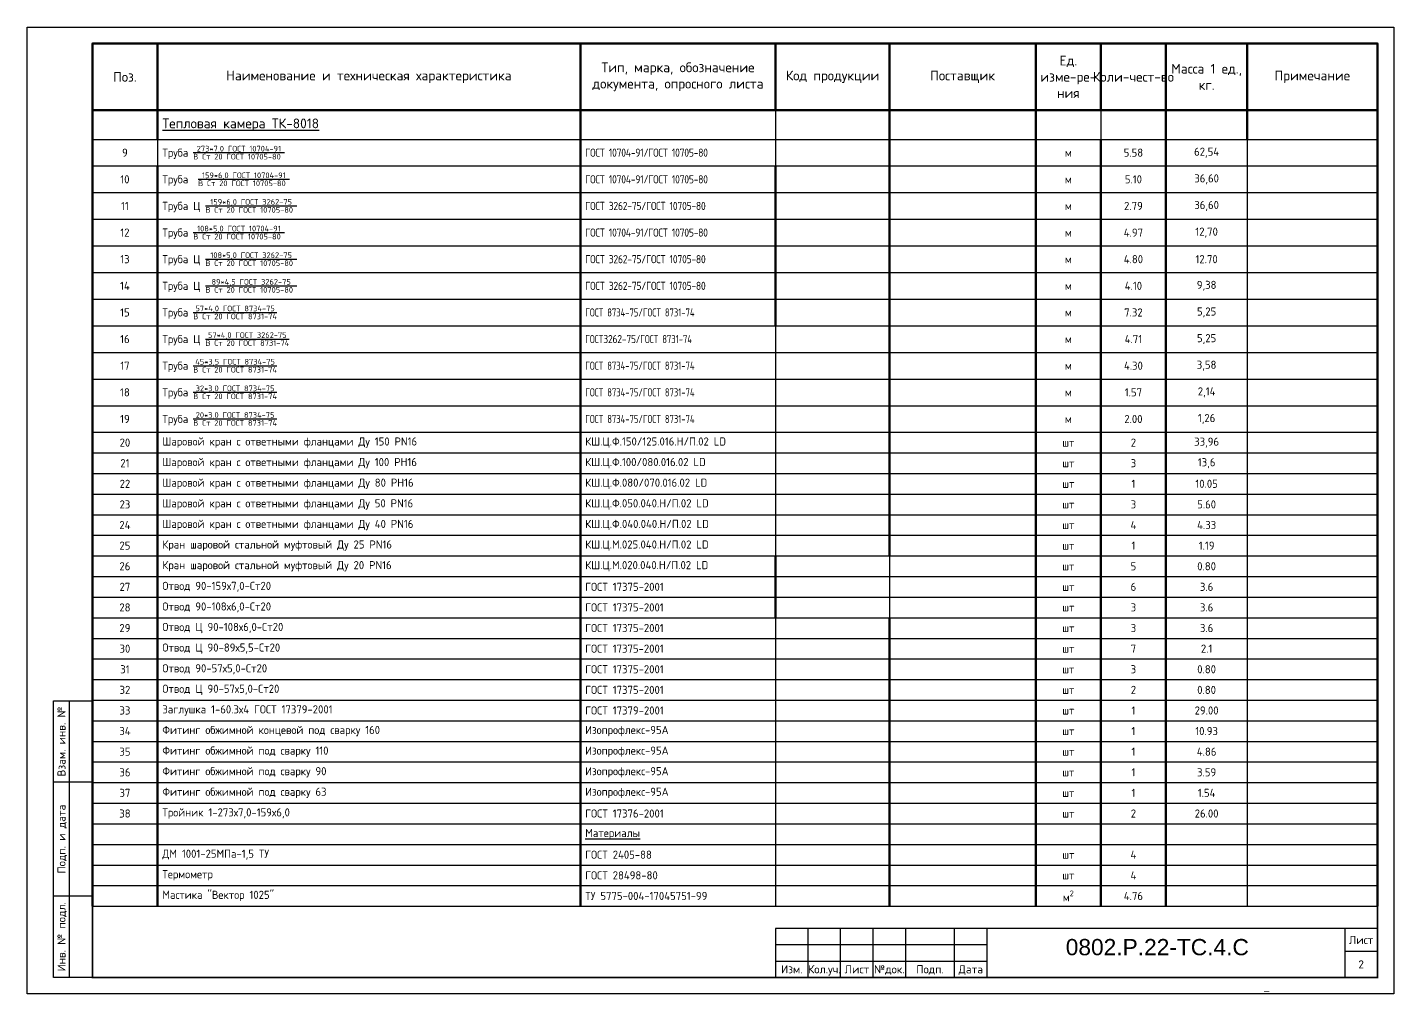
# Model space of a CAD drawing. Header units: millimetres. Extents: x 1990 to 7549, y 397 to 3825.
# Drawn here: x 6227 to 6647, y 1175.7 to 1472.7 of the extents above; entities that cross this region are included whole.
import ezdxf
from ezdxf.enums import TextEntityAlignment as Align

# ---------------------------------------------------------------- set-up
doc = ezdxf.new("R2010")
doc.units = ezdxf.units.MM
doc.layers.add('Таблица', color=3, linetype='Continuous', lineweight=30)
doc.styles.add('-ISOCPEUR-', font='isocpeur.TTF')
doc.styles.add('GOST-2.304_Type-B', font='GOST Common.ttf')
doc.styles.get("Standard").update_dxf_attribs({"font": 'arial.ttf'})

# ---------------------------------------------------------------- blocks, each defined once
blk = doc.blocks.new('*T180')
at = {"layer": 'Таблица', "color": 7, "lineweight": 50, "transparency": 16777216}
for p, q in [((0, 0), (395, 0)), ((0, 0), (0, -20.43)), ((20, 0), (20, -20.43)), ((150, 0), (150, -20.43)), ((210, 0), (210, -20.43)), ((245, 0), (245, -20.43)), ((290, 0), (290, -20.43)), ((310, 0), (310, -20.43)), ((330, 0), (330, -20.43)), ((355, 0), (355, -20.43)), ((395, 0), (395, -20.43))]:
    blk.add_line(p, q, dxfattribs=at)
at = {"layer": 'Таблица', "color": 0, "lineweight": 50, "transparency": 16777216}
for p, q in [((0, -20.43), (150, -20.43)), ((0, -20.43), (0, -265.13)), ((20, -20.43), (20, -29.43)), ((210, -20.43), (395, -20.43)), ((245, -20.43), (245, -157.46)), ((290, -20.43), (290, -29.43)), ((330, -20.43), (330, -29.43)), ((355, -20.43), (355, -29.43)), ((395, -20.43), (395, -265.13)), ((20, -37.61), (20, -265.13)), ((210, -37.61), (210, -86.72)), ((210, -157.46), (210, -176.46)), ((245, -176.46), (245, -265.13))]:
    blk.add_line(p, q, dxfattribs=at)
at = {"layer": 'Таблица', "color": 0, "linetype": 'ByBlock', "lineweight": 50, "transparency": 16777216}
for p, q in [((150, -20.43), (210, -20.43)), ((150, -20.43), (150, -265.13)), ((290, -29.43), (290, -265.13)), ((310, -29.43), (310, -265.13)), ((330, -29.43), (330, -265.13))]:
    blk.add_line(p, q, dxfattribs=at)
at = {"layer": 'Таблица', "color": 0, "linetype": 'ByBlock', "lineweight": -2, "transparency": 16777216}
for p, q in [((210, -20.43), (210, -37.61)), ((310, -20.43), (310, -29.43)), ((20, -29.43), (20, -37.61)), ((355, -29.43), (355, -265.13)), ((210, -86.72), (210, -157.46)), ((245, -157.46), (245, -176.46)), ((210, -163.79), (245, -163.79)), ((210, -170.13), (245, -170.13)), ((210, -176.46), (245, -176.46)), ((210, -176.46), (210, -265.13)), ((0, -246.13), (20, -246.13)), ((0, -252.46), (20, -252.46)), ((0, -258.79), (20, -258.79)), ((0, -265.13), (20, -265.13))]:
    blk.add_line(p, q, dxfattribs=at)
at = {"layer": 'Таблица', "color": 0, "lineweight": 25, "transparency": 16777216}
for p, q in [((0, -29.43), (20, -29.43)), ((210, -29.43), (290, -29.43)), ((310, -29.43), (395, -29.43)), ((0, -37.61), (20, -37.61)), ((210, -37.61), (245, -37.61)), ((355, -37.61), (395, -37.61)), ((0, -45.8), (20, -45.8)), ((210, -45.8), (245, -45.8)), ((355, -45.8), (395, -45.8)), ((0, -53.98), (20, -53.98)), ((210, -53.98), (245, -53.98)), ((355, -53.98), (395, -53.98)), ((0, -62.17), (20, -62.17)), ((210, -62.17), (245, -62.17)), ((355, -62.17), (395, -62.17)), ((0, -70.35), (20, -70.35)), ((210, -70.35), (245, -70.35)), ((355, -70.35), (395, -70.35)), ((0, -78.54), (20, -78.54)), ((210, -78.54), (245, -78.54)), ((355, -78.54), (395, -78.54)), ((0, -86.72), (20, -86.72)), ((210, -86.72), (245, -86.72)), ((355, -86.72), (395, -86.72)), ((0, -94.91), (20, -94.91)), ((210, -94.91), (245, -94.91)), ((355, -94.91), (395, -94.91)), ((0, -103.09), (20, -103.09)), ((210, -103.09), (245, -103.09)), ((355, -103.09), (395, -103.09)), ((0, -111.28), (20, -111.28)), ((210, -111.28), (245, -111.28)), ((355, -111.28), (395, -111.28)), ((0, -119.46), (20, -119.46)), ((210, -119.46), (245, -119.46)), ((355, -119.46), (395, -119.46)), ((0, -125.79), (20, -125.79)), ((210, -125.79), (245, -125.79)), ((355, -125.79), (395, -125.79)), ((0, -132.13), (20, -132.13)), ((210, -132.13), (245, -132.13)), ((355, -132.13), (395, -132.13)), ((0, -138.46), (20, -138.46)), ((210, -138.46), (245, -138.46)), ((355, -138.46), (395, -138.46)), ((0, -144.79), (20, -144.79)), ((210, -144.79), (245, -144.79)), ((355, -144.79), (395, -144.79)), ((0, -151.13), (20, -151.13)), ((210, -151.13), (245, -151.13)), ((355, -151.13), (395, -151.13)), ((0, -157.46), (20, -157.46)), ((210, -157.46), (245, -157.46)), ((355, -157.46), (395, -157.46)), ((0, -163.79), (20, -163.79)), ((355, -163.79), (395, -163.79)), ((0, -170.13), (20, -170.13)), ((355, -170.13), (395, -170.13)), ((0, -176.46), (20, -176.46)), ((355, -176.46), (395, -176.46)), ((0, -182.79), (20, -182.79)), ((210, -182.79), (245, -182.79)), ((355, -182.79), (395, -182.79)), ((0, -189.13), (20, -189.13)), ((210, -189.13), (245, -189.13)), ((355, -189.13), (395, -189.13)), ((0, -195.46), (20, -195.46)), ((210, -195.46), (245, -195.46)), ((355, -195.46), (395, -195.46)), ((0, -201.79), (20, -201.79)), ((210, -201.79), (245, -201.79)), ((355, -201.79), (395, -201.79)), ((0, -208.13), (20, -208.13)), ((210, -208.13), (245, -208.13)), ((355, -208.13), (395, -208.13)), ((0, -214.46), (20, -214.46)), ((210, -214.46), (245, -214.46)), ((355, -214.46), (395, -214.46)), ((0, -220.79), (20, -220.79)), ((210, -220.79), (245, -220.79)), ((355, -220.79), (395, -220.79)), ((0, -227.13), (20, -227.13)), ((210, -227.13), (245, -227.13)), ((355, -227.13), (395, -227.13)), ((0, -233.46), (20, -233.46)), ((210, -233.46), (245, -233.46)), ((355, -233.46), (395, -233.46)), ((0, -239.79), (20, -239.79)), ((210, -239.79), (245, -239.79)), ((355, -239.79), (395, -239.79)), ((210, -246.13), (245, -246.13)), ((355, -246.13), (395, -246.13)), ((210, -252.46), (245, -252.46)), ((355, -252.46), (395, -252.46)), ((210, -258.79), (245, -258.79)), ((355, -258.79), (395, -258.79)), ((210, -265.13), (245, -265.13)), ((355, -265.13), (395, -265.13))]:
    blk.add_line(p, q, dxfattribs=at)
at = {"layer": 'Таблица', "color": 0, "linetype": 'ByBlock', "lineweight": 25, "transparency": 16777216}
for p, q in [((20, -29.43), (210, -29.43)), ((290, -29.43), (310, -29.43)), ((20, -37.61), (210, -37.61)), ((245, -37.61), (355, -37.61)), ((20, -45.8), (210, -45.8)), ((245, -45.8), (355, -45.8)), ((20, -53.98), (210, -53.98)), ((245, -53.98), (355, -53.98)), ((20, -62.17), (210, -62.17)), ((245, -62.17), (355, -62.17)), ((20, -70.35), (210, -70.35)), ((245, -70.35), (355, -70.35)), ((20, -78.54), (210, -78.54)), ((245, -78.54), (355, -78.54)), ((20, -86.72), (210, -86.72)), ((245, -86.72), (355, -86.72)), ((20, -94.91), (210, -94.91)), ((245, -94.91), (355, -94.91)), ((20, -103.09), (210, -103.09)), ((245, -103.09), (355, -103.09)), ((20, -111.28), (210, -111.28)), ((245, -111.28), (355, -111.28)), ((20, -119.46), (210, -119.46)), ((245, -119.46), (355, -119.46)), ((20, -125.79), (210, -125.79)), ((245, -125.79), (355, -125.79)), ((20, -132.13), (210, -132.13)), ((245, -132.13), (355, -132.13)), ((20, -138.46), (210, -138.46)), ((245, -138.46), (355, -138.46)), ((20, -144.79), (210, -144.79)), ((245, -144.79), (355, -144.79)), ((20, -151.13), (210, -151.13)), ((245, -151.13), (355, -151.13)), ((20, -157.46), (210, -157.46)), ((245, -157.46), (355, -157.46)), ((20, -163.79), (210, -163.79)), ((245, -163.79), (355, -163.79)), ((20, -170.13), (210, -170.13)), ((245, -170.13), (355, -170.13)), ((20, -176.46), (210, -176.46)), ((245, -176.46), (355, -176.46)), ((20, -182.79), (210, -182.79)), ((245, -182.79), (355, -182.79)), ((20, -189.13), (210, -189.13)), ((245, -189.13), (355, -189.13)), ((20, -195.46), (210, -195.46)), ((245, -195.46), (355, -195.46)), ((20, -201.79), (210, -201.79)), ((245, -201.79), (355, -201.79)), ((20, -208.13), (210, -208.13)), ((245, -208.13), (355, -208.13)), ((20, -214.46), (210, -214.46)), ((245, -214.46), (355, -214.46)), ((20, -220.79), (210, -220.79)), ((245, -220.79), (355, -220.79)), ((20, -227.13), (210, -227.13)), ((245, -227.13), (355, -227.13)), ((20, -233.46), (210, -233.46)), ((245, -233.46), (355, -233.46)), ((20, -239.79), (210, -239.79)), ((245, -239.79), (355, -239.79)), ((20, -246.13), (210, -246.13)), ((245, -246.13), (355, -246.13)), ((20, -252.46), (210, -252.46)), ((245, -252.46), (355, -252.46)), ((20, -258.79), (210, -258.79)), ((245, -258.79), (355, -258.79)), ((20, -265.13), (210, -265.13)), ((245, -265.13), (355, -265.13))]:
    blk.add_line(p, q, dxfattribs=at)
at = {"layer": 'Таблица', "color": 7, "transparency": 16777216, "attachment_point": 5}
for s, insert, char_height, width, style in [('Ед. изме-ре- ния', (300, -10.22), 3, 17, '-ISOCPEUR-'), ('Наименование и техническая характеристика', (85, -10.22), 3, 127, '-ISOCPEUR-'), ('Тип, марка, обозначение документа, опросного листа', (180, -10.22), 3, 57, '-ISOCPEUR-'), ('Код продукции', (227.5, -10.22), 3, 32, '-ISOCPEUR-'), ('Поставщик', (267.5, -10.22), 3, 42, '-ISOCPEUR-'), ('Масса 1 ед., кг.', (342.5, -10.22), 3, 22, '-ISOCPEUR-'), ('Примечание', (375, -10.22), 3, 37, '-ISOCPEUR-'), ('Поз.', (10, -10.22), 3, 17, '-ISOCPEUR-'), ('Коли-чест-во', (320, -10.22), 3, 17, '-ISOCPEUR-'), ('9', (10, -33.52), 2.5, 17, 'GOST-2.304_Type-B'), ('10', (10, -41.71), 2.5, 17, 'GOST-2.304_Type-B'), ('11', (10, -49.89), 2.5, 17, 'GOST-2.304_Type-B'), ('12', (10, -58.08), 2.5, 17, 'GOST-2.304_Type-B'), ('13', (10, -66.26), 2.5, 17, 'GOST-2.304_Type-B'), ('14', (10, -74.45), 2.5, 17, 'GOST-2.304_Type-B'), ('15', (10, -82.63), 2.5, 17, 'GOST-2.304_Type-B'), ('16', (10, -90.82), 2.5, 17, 'GOST-2.304_Type-B'), ('17', (10, -99), 2.5, 17, 'GOST-2.304_Type-B'), ('18', (10, -107.18), 2.5, 17, 'GOST-2.304_Type-B'), ('19', (10, -115.37), 2.5, 17, 'GOST-2.304_Type-B'), ('20', (10, -122.63), 2.5, 17, 'GOST-2.304_Type-B'), ('21', (10, -128.96), 2.5, 17, 'GOST-2.304_Type-B'), ('22', (10, -135.29), 2.5, 17, 'GOST-2.304_Type-B'), ('23', (10, -141.63), 2.5, 17, 'GOST-2.304_Type-B'), ('24', (10, -147.96), 2.5, 17, 'GOST-2.304_Type-B'), ('25', (10, -154.29), 2.5, 17, 'GOST-2.304_Type-B')]:
    blk.add_mtext(s, dxfattribs=dict(at, insert=insert, char_height=char_height, width=width, style=style))
at = {"layer": 'Таблица', "color": 0, "transparency": 16777216}
for s, insert, char_height, width, attachment_point, style in [('{\\LТепловая камера ТК-8018}', (21.5, -24.93), 3, 127, 4, '-ISOCPEUR-'), ('\\A1;Труба {\\H0.7x;\\S273*7,0 ГОСТ 10704-91/В Ст 20 ГОСТ 10705-80 ;}', (21.5, -33.52), 2.5, 127, 4, 'GOST-2.304_Type-B'), ('{\\W0.9;\\T0.95;ГОСТ 10704-91/ГОСТ 10705-80}', (151.5, -33.52), 2.5, 57, 4, 'GOST-2.304_Type-B'), ('м', (300, -33.52), 2.5, 17, 5, 'GOST-2.304_Type-B'), ('5.58', (320, -33.52), 2.5, 17, 5, 'GOST-2.304_Type-B'), ('62,54', (342.5, -33.52), 2.5, 22, 5, 'GOST-2.304_Type-B'), ('\\A1;Труба  {\\H0.7x;\\S159*6,0 ГОСТ 10704-91/В Ст 20 ГОСТ 10705-80 ;}', (21.5, -41.71), 2.5, 127, 4, 'GOST-2.304_Type-B'), ('{\\W0.9;\\T0.95;ГОСТ 10704-91/ГОСТ 10705-80}', (151.5, -41.71), 2.5, 57, 4, 'GOST-2.304_Type-B'), ('м', (300, -41.71), 2.5, 17, 5, 'GOST-2.304_Type-B'), ('5.10', (320, -41.71), 2.5, 17, 5, 'GOST-2.304_Type-B'), ('36,60', (342.5, -41.71), 2.5, 22, 5, 'GOST-2.304_Type-B'), ('\\A1;Труба Ц {\\H0.7x;\\S159*6,0 ГОСТ 3262-75/В Ст 20 ГОСТ 10705-80 ;}', (21.5, -49.89), 2.5, 127, 4, 'GOST-2.304_Type-B'), ('{\\W0.9;\\T0.95;ГОСТ 3262-75/ГОСТ 10705-80}', (151.5, -49.89), 2.5, 57, 4, 'GOST-2.304_Type-B'), ('м', (300, -49.89), 2.5, 17, 5, 'GOST-2.304_Type-B'), ('2.79', (320, -49.89), 2.5, 17, 5, 'GOST-2.304_Type-B'), ('36,60', (342.5, -49.89), 2.5, 22, 5, 'GOST-2.304_Type-B'), ('\\A1;Труба {\\H0.7x;\\S108*5,0 ГОСТ 10704-91/В Ст 20 ГОСТ 10705-80 ;}', (21.5, -58.08), 2.5, 127, 4, 'GOST-2.304_Type-B'), ('{\\W0.9;\\T0.95;ГОСТ 10704-91/ГОСТ 10705-80}', (151.5, -58.08), 2.5, 57, 4, 'GOST-2.304_Type-B'), ('м', (300, -58.08), 2.5, 17, 5, 'GOST-2.304_Type-B'), ('4.97', (320, -58.08), 2.5, 17, 5, 'GOST-2.304_Type-B'), ('12,70', (342.5, -58.08), 2.5, 22, 5, 'GOST-2.304_Type-B'), ('\\A1;Труба Ц {\\H0.7x;\\S108*5,0 ГОСТ 3262-75/В Ст 20 ГОСТ 10705-80 ;}', (21.5, -66.26), 2.5, 127, 4, 'GOST-2.304_Type-B'), ('{\\W0.9;\\T0.95;ГОСТ 3262-75/ГОСТ 10705-80}', (151.5, -66.26), 2.5, 57, 4, 'GOST-2.304_Type-B'), ('м', (300, -66.26), 2.5, 17, 5, 'GOST-2.304_Type-B'), ('4.80', (320, -66.26), 2.5, 17, 5, 'GOST-2.304_Type-B'), ('12.70', (342.5, -66.26), 2.5, 22, 5, 'GOST-2.304_Type-B'), ('\\A1;{\\C256;\\c0;Труба Ц \\H0.7x;\\S89*4,5 ГОСТ 3262-75/В Ст 20 ГОСТ 10705-80 ;}', (21.5, -74.45), 2.5, 127, 4, 'GOST-2.304_Type-B'), ('{\\W0.9;\\T0.95;ГОСТ 3262-75/ГОСТ 10705-80}', (151.5, -74.45), 2.5, 57, 4, 'GOST-2.304_Type-B'), ('м', (300, -74.45), 2.5, 17, 5, 'GOST-2.304_Type-B'), ('4.10', (320, -74.45), 2.5, 17, 5, 'GOST-2.304_Type-B'), ('9,38', (342.5, -74.45), 2.5, 22, 5, 'GOST-2.304_Type-B'), ('\\A1;Труба {\\H0.7x;\\S57*4,0 ГОСТ 8734-75/В Ст 20 ГОСТ 8731-74;}', (21.5, -82.63), 2.5, 127, 4, 'GOST-2.304_Type-B'), ('{\\W0.8;ГОСТ 8734-75/ГОСТ 8731-74}', (151.5, -82.63), 2.5, 57, 4, 'GOST-2.304_Type-B'), ('м', (300, -82.63), 2.5, 17, 5, 'GOST-2.304_Type-B'), ('7.32', (320, -82.63), 2.5, 17, 5, 'GOST-2.304_Type-B'), ('5,25', (342.5, -82.63), 2.5, 22, 5, 'GOST-2.304_Type-B'), ('\\A1;Труба Ц {\\H0.7x;\\S57*4,0 ГОСТ 3262-75/В Ст 20 ГОСТ 8731-74;}', (21.5, -90.82), 2.5, 127, 4, 'GOST-2.304_Type-B'), ('{\\W0.8;ГОСТ\\W0.9;\\T0.95;3262-75\\W0.8;\\T1;/ГОСТ 8731-74}', (151.5, -90.82), 2.5, 57, 4, 'GOST-2.304_Type-B'), ('м', (300, -90.82), 2.5, 17, 5, 'GOST-2.304_Type-B'), ('4.71', (320, -90.82), 2.5, 17, 5, 'GOST-2.304_Type-B'), ('5,25', (342.5, -90.82), 2.5, 22, 5, 'GOST-2.304_Type-B'), ('\\A1;Труба {\\H0.7x;\\S45*3,5 ГОСТ 8734-75/В Ст 20 ГОСТ 8731-74;}', (21.5, -99), 2.5, 127, 4, 'GOST-2.304_Type-B'), ('{\\W0.8;ГОСТ 8734-75/ГОСТ 8731-74}', (151.5, -99), 2.5, 57, 4, 'GOST-2.304_Type-B'), ('м', (300, -99), 2.5, 17, 5, 'GOST-2.304_Type-B'), ('4.30', (320, -99), 2.5, 17, 5, 'GOST-2.304_Type-B'), ('3,58', (342.5, -99), 2.5, 22, 5, 'GOST-2.304_Type-B'), ('\\A1;Труба {\\H0.7x;\\S32*3,0 ГОСТ 8734-75/В Ст 20 ГОСТ 8731-74;}', (21.5, -107.18), 2.5, 127, 4, 'GOST-2.304_Type-B'), ('{\\W0.8;ГОСТ 8734-75/ГОСТ 8731-74}', (151.5, -107.18), 2.5, 57, 4, 'GOST-2.304_Type-B'), ('м', (300, -107.18), 2.5, 17, 5, 'GOST-2.304_Type-B'), ('1.57', (320, -107.18), 2.5, 17, 5, 'GOST-2.304_Type-B'), ('2,14', (342.5, -107.18), 2.5, 22, 5, 'GOST-2.304_Type-B'), ('\\A1;Труба {\\H0.7x;\\S20*3,0 ГОСТ 8734-75/В Ст 20 ГОСТ 8731-74;}', (21.5, -115.37), 2.5, 127, 4, 'GOST-2.304_Type-B'), ('{\\W0.8;ГОСТ 8734-75/ГОСТ 8731-74}', (151.5, -115.37), 2.5, 57, 4, 'GOST-2.304_Type-B'), ('м', (300, -115.37), 2.5, 17, 5, 'GOST-2.304_Type-B'), ('2.00', (320, -115.37), 2.5, 17, 5, 'GOST-2.304_Type-B'), ('1,26', (342.5, -115.37), 2.5, 22, 5, 'GOST-2.304_Type-B'), ('Шаровой кран с ответными фланцами Ду 150 PN16^J', (21.5, -122.63), 2.5, 127, 4, 'GOST-2.304_Type-B'), ('КШ.Ц.Ф.150/125.016.Н/П.02 LD^J', (151.5, -122.63), 2.5, 57, 4, 'GOST-2.304_Type-B'), ('2', (320, -122.63), 2.5, 17, 5, 'GOST-2.304_Type-B'), ('33,96^J', (342.5, -122.63), 2.5, 22, 5, 'GOST-2.304_Type-B'), ('шт', (300, -122.63), 2.5, 17, 5, 'GOST-2.304_Type-B'), ('Шаровой кран с ответными фланцами Ду 100 РН16', (21.5, -128.96), 2.5, 127, 4, 'GOST-2.304_Type-B'), ('КШ.Ц.Ф.100/080.016.02 LD', (151.5, -128.96), 2.5, 57, 4, 'GOST-2.304_Type-B'), ('шт', (300, -128.96), 2.5, 17, 5, 'GOST-2.304_Type-B'), ('3', (320, -128.96), 2.5, 17, 5, 'GOST-2.304_Type-B'), ('13,6', (342.5, -128.96), 2.5, 22, 5, 'GOST-2.304_Type-B'), ('Шаровой кран с ответными фланцами Ду 80 РН16', (21.5, -135.29), 2.5, 127, 4, 'GOST-2.304_Type-B'), ('КШ.Ц.Ф.080/070.016.02 LD', (151.5, -135.29), 2.5, 57, 4, 'GOST-2.304_Type-B'), ('1', (320, -135.29), 2.5, 17, 5, 'GOST-2.304_Type-B'), ('10.05', (342.5, -135.29), 2.5, 22, 5, 'GOST-2.304_Type-B'), ('шт', (300, -135.29), 2.5, 17, 5, 'GOST-2.304_Type-B'), ('Шаровой кран с ответными фланцами Ду 50 PN16^J', (21.5, -141.63), 2.5, 127, 4, 'GOST-2.304_Type-B'), ('КШ.Ц.Ф.050.040.Н/П.02 LD^J', (151.5, -141.63), 2.5, 57, 4, 'GOST-2.304_Type-B'), ('шт', (300, -141.63), 2.5, 17, 5, 'GOST-2.304_Type-B'), ('3', (320, -141.63), 2.5, 17, 5, 'GOST-2.304_Type-B'), ('5.60', (342.5, -141.63), 2.5, 22, 5, 'GOST-2.304_Type-B'), ('Шаровой кран с ответными фланцами Ду 40 PN16^J', (21.5, -147.96), 2.5, 127, 4, 'GOST-2.304_Type-B'), ('КШ.Ц.Ф.040.040.Н/П.02 LD^J', (151.5, -147.96), 2.5, 57, 4, 'GOST-2.304_Type-B'), ('4', (320, -147.96), 2.5, 17, 5, 'GOST-2.304_Type-B'), ('4.33', (342.5, -147.96), 2.5, 22, 5, 'GOST-2.304_Type-B'), ('шт', (300, -147.96), 2.5, 17, 5, 'GOST-2.304_Type-B'), ('Кран шаровой стальной муфтовый Ду 25 PN16', (21.5, -154.29), 2.5, 127, 4, 'GOST-2.304_Type-B'), ('КШ.Ц.М.025.040.Н/П.02 LD', (151.5, -154.29), 2.5, 57, 4, 'GOST-2.304_Type-B'), ('шт', (300, -154.29), 2.5, 17, 5, 'GOST-2.304_Type-B'), ('1', (320, -154.29), 2.5, 17, 5, 'GOST-2.304_Type-B'), ('1.19', (342.5, -154.29), 2.5, 22, 5, 'GOST-2.304_Type-B'), ('26', (10, -160.63), 2.5, 17, 5, 'GOST-2.304_Type-B'), ('Кран шаровой стальной муфтовый Ду 20 PN16^J', (21.5, -160.63), 2.5, 127, 4, 'GOST-2.304_Type-B'), ('КШ.Ц.М.020.040.Н/П.02 LD', (151.5, -160.63), 2.5, 57, 4, 'GOST-2.304_Type-B'), ('5', (320, -160.63), 2.5, 17, 5, 'GOST-2.304_Type-B'), ('0.80', (342.5, -160.63), 2.5, 22, 5, 'GOST-2.304_Type-B'), ('шт', (300, -160.63), 2.5, 17, 5, 'GOST-2.304_Type-B'), ('27', (10, -166.96), 2.5, 17, 5, 'GOST-2.304_Type-B'), ('Отвод 90-159х7,0-Ст20', (21.5, -166.96), 2.5, 127, 4, 'GOST-2.304_Type-B'), ('ГОСТ 17375-2001', (151.5, -166.96), 2.5, 57, 4, 'GOST-2.304_Type-B'), ('шт', (300, -166.96), 2.5, 17, 5, 'GOST-2.304_Type-B'), ('6', (320, -166.96), 2.5, 17, 5, 'GOST-2.304_Type-B'), ('3.6', (342.5, -166.96), 2.5, 22, 5, 'GOST-2.304_Type-B'), ('28', (10, -173.29), 2.5, 17, 5, 'GOST-2.304_Type-B'), ('Отвод 90-108х6,0-Ст20', (21.5, -173.29), 2.5, 127, 4, 'GOST-2.304_Type-B'), ('ГОСТ 17375-2001', (151.5, -173.29), 2.5, 57, 4, 'GOST-2.304_Type-B'), ('3', (320, -173.29), 2.5, 17, 5, 'GOST-2.304_Type-B'), ('3.6', (342.5, -173.29), 2.5, 22, 5, 'GOST-2.304_Type-B'), ('шт', (300, -173.29), 2.5, 17, 5, 'GOST-2.304_Type-B'), ('29', (10, -179.63), 2.5, 17, 5, 'GOST-2.304_Type-B'), ('Отвод Ц 90-108х6,0-Ст20', (21.5, -179.63), 2.5, 127, 4, 'GOST-2.304_Type-B'), ('ГОСТ 17375-2001', (151.5, -179.63), 2.5, 57, 4, 'GOST-2.304_Type-B'), ('шт', (300, -179.63), 2.5, 17, 5, 'GOST-2.304_Type-B'), ('3', (320, -179.63), 2.5, 17, 5, 'GOST-2.304_Type-B'), ('3.6', (342.5, -179.63), 2.5, 22, 5, 'GOST-2.304_Type-B'), ('30', (10, -185.96), 2.5, 17, 5, 'GOST-2.304_Type-B'), ('Отвод Ц 90-89х5,5-Ст20', (21.5, -185.96), 2.5, 127, 4, 'GOST-2.304_Type-B'), ('ГОСТ 17375-2001', (151.5, -185.96), 2.5, 57, 4, 'GOST-2.304_Type-B'), ('7', (320, -185.96), 2.5, 17, 5, 'GOST-2.304_Type-B'), ('2.1', (342.5, -185.96), 2.5, 22, 5, 'GOST-2.304_Type-B'), ('шт', (300, -185.96), 2.5, 17, 5, 'GOST-2.304_Type-B'), ('31', (10, -192.29), 2.5, 17, 5, 'GOST-2.304_Type-B'), ('Отвод 90-57х5,0-Ст20', (21.5, -192.29), 2.5, 127, 4, 'GOST-2.304_Type-B'), ('ГОСТ 17375-2001', (151.5, -192.29), 2.5, 57, 4, 'GOST-2.304_Type-B'), ('шт', (300, -192.29), 2.5, 17, 5, 'GOST-2.304_Type-B'), ('3', (320, -192.29), 2.5, 17, 5, 'GOST-2.304_Type-B'), ('0.80', (342.5, -192.29), 2.5, 22, 5, 'GOST-2.304_Type-B'), ('32', (10, -198.63), 2.5, 17, 5, 'GOST-2.304_Type-B'), ('Отвод Ц 90-57х5,0-Ст20', (21.5, -198.63), 2.5, 127, 4, 'GOST-2.304_Type-B'), ('ГОСТ 17375-2001', (151.5, -198.63), 2.5, 57, 4, 'GOST-2.304_Type-B'), ('2', (320, -198.63), 2.5, 17, 5, 'GOST-2.304_Type-B'), ('0.80', (342.5, -198.63), 2.5, 22, 5, 'GOST-2.304_Type-B'), ('шт', (300, -198.63), 2.5, 17, 5, 'GOST-2.304_Type-B'), ('33', (10, -204.96), 2.5, 17, 5, 'GOST-2.304_Type-B'), ('Заглушка 1-60.3х4 ГОСТ 17379-2001 ', (21.5, -204.96), 2.5, 127, 4, 'GOST-2.304_Type-B'), ('ГОСТ 17379-2001', (151.5, -204.96), 2.5, 57, 4, 'GOST-2.304_Type-B'), ('шт', (300, -204.96), 2.5, 17, 5, 'GOST-2.304_Type-B'), ('1', (320, -204.96), 2.5, 17, 5, 'GOST-2.304_Type-B'), ('29.00', (342.5, -204.96), 2.5, 22, 5, 'GOST-2.304_Type-B'), ('Фитинг обжимной концевой под сварку 160', (21.5, -211.29), 2.5, 127, 4, 'GOST-2.304_Type-B'), ('Изопрофлекс-95А', (151.5, -211.29), 2.5, 57, 4, 'GOST-2.304_Type-B'), ('34', (10, -211.29), 2.5, 17, 5, 'GOST-2.304_Type-B'), ('шт', (300, -211.29), 2.5, 17, 5, 'GOST-2.304_Type-B'), ('1', (320, -211.29), 2.5, 17, 5, 'GOST-2.304_Type-B'), ('10.93', (342.5, -211.29), 2.5, 22, 5, 'GOST-2.304_Type-B'), ('35', (10, -217.63), 2.5, 17, 5, 'GOST-2.304_Type-B'), ('Фитинг обжимной под сварку 110', (21.5, -217.63), 2.5, 127, 4, 'GOST-2.304_Type-B'), ('Изопрофлекс-95А', (151.5, -217.63), 2.5, 57, 4, 'GOST-2.304_Type-B'), ('шт', (300, -217.63), 2.5, 17, 5, 'GOST-2.304_Type-B'), ('1', (320, -217.63), 2.5, 17, 5, 'GOST-2.304_Type-B'), ('4.86', (342.5, -217.63), 2.5, 22, 5, 'GOST-2.304_Type-B'), ('Фитинг обжимной под сварку 90', (21.5, -223.96), 2.5, 127, 4, 'GOST-2.304_Type-B'), ('Изопрофлекс-95А', (151.5, -223.96), 2.5, 57, 4, 'GOST-2.304_Type-B'), ('36', (10, -223.96), 2.5, 17, 5, 'GOST-2.304_Type-B'), ('шт', (300, -223.96), 2.5, 17, 5, 'GOST-2.304_Type-B'), ('1', (320, -223.96), 2.5, 17, 5, 'GOST-2.304_Type-B'), ('3.59', (342.5, -223.96), 2.5, 22, 5, 'GOST-2.304_Type-B'), ('37', (10, -230.29), 2.5, 17, 5, 'GOST-2.304_Type-B'), ('Фитинг обжимной под сварку 63', (21.5, -230.29), 2.5, 127, 4, 'GOST-2.304_Type-B'), ('Изопрофлекс-95А', (151.5, -230.29), 2.5, 57, 4, 'GOST-2.304_Type-B'), ('шт', (300, -230.29), 2.5, 17, 5, 'GOST-2.304_Type-B'), ('1', (320, -230.29), 2.5, 17, 5, 'GOST-2.304_Type-B'), ('1.54', (342.5, -230.29), 2.5, 22, 5, 'GOST-2.304_Type-B'), ('Тройник 1-273х7,0-159х6,0', (21.5, -236.63), 2.5, 127, 4, 'GOST-2.304_Type-B'), ('38', (10, -236.63), 2.5, 17, 5, 'GOST-2.304_Type-B'), ('ГОСТ 17376-2001', (151.5, -236.63), 2.5, 57, 4, 'GOST-2.304_Type-B'), ('шт', (300, -236.63), 2.5, 17, 5, 'GOST-2.304_Type-B'), ('2', (320, -236.63), 2.5, 17, 5, 'GOST-2.304_Type-B'), ('26.00', (342.5, -236.63), 2.5, 22, 5, 'GOST-2.304_Type-B'), ('{\\LМатериалы}', (151.5, -242.96), 2.5, 57, 4, 'GOST-2.304_Type-B'), ('ДМ 1001-25МПа-1,5 ТУ', (21.5, -249.29), 2.5, 127, 4, 'GOST-2.304_Type-B'), ('ГОСТ 2405-88', (151.5, -249.29), 2.5, 57, 4, 'GOST-2.304_Type-B'), ('шт', (300, -249.29), 2.5, 17, 5, 'GOST-2.304_Type-B'), ('4', (320, -249.29), 2.5, 17, 5, 'GOST-2.304_Type-B'), ('Термометр', (21.5, -255.63), 2.5, 127, 4, 'GOST-2.304_Type-B'), ('ГОСТ 28498-80', (151.5, -255.63), 2.5, 57, 4, 'GOST-2.304_Type-B'), ('шт', (300, -255.63), 2.5, 17, 5, 'GOST-2.304_Type-B'), ('4', (320, -255.63), 2.5, 17, 5, 'GOST-2.304_Type-B'), ('Мастика "Вектор 1025"', (21.5, -261.96), 2.5, 127, 4, 'GOST-2.304_Type-B'), ('\\A1;м{\\H0.7x;\\S2^ ;}', (300, -261.96), 2.5, 17, 5, 'GOST-2.304_Type-B'), ('ТУ 5775-004-17045751-99', (151.5, -261.96), 2.5, 57, 4, 'GOST-2.304_Type-B'), ('4.76', (320, -261.96), 2.5, 17, 5, 'GOST-2.304_Type-B')]:
    blk.add_mtext(s, dxfattribs=dict(at, insert=insert, char_height=char_height, width=width, attachment_point=attachment_point, style=style))

msp = doc.modelspace()

# ---------------------------------------------------------------- linework, layer by layer
for p, q in [((6240.035, 1180.694), (6240.035, 1265.694)), ((6247.035, 1240.694), (6235.035, 1240.694)), ((6247.035, 1205.694), (6235.035, 1205.694)), ((6467.035, 1180.694), (6467.035, 1195.694)), ((6477.035, 1180.694), (6477.035, 1195.694)), ((6487.035, 1180.694), (6487.035, 1195.694)), ((6497.035, 1180.694), (6497.035, 1195.694)), ((6512.035, 1180.694), (6512.035, 1195.694)), ((6522.035, 1180.694), (6522.035, 1195.694)), ((6632.035, 1195.694), (6632.035, 1180.694)), ((6522.035, 1190.694), (6457.035, 1190.694)), ((6642.035, 1188.694), (6632.035, 1188.694)), ((6457.035, 1185.694), (6522.035, 1185.694))]:
    msp.add_line(p, q)
for points in [[(6227.035, 1472.694), (6647.035, 1472.694), (6647.035, 1175.694), (6227.035, 1175.694)], [(6247.035, 1180.694), (6235.035, 1180.694), (6235.035, 1265.694), (6247.035, 1265.694)], [(6457.035, 1180.694), (6642.035, 1180.694), (6642.035, 1195.694), (6457.035, 1195.694)]]:
    msp.add_lwpolyline(points, close=True)
at = {"const_width": 0.5}
msp.add_lwpolyline([(6247.035, 1467.694), (6642.035, 1467.694), (6642.035, 1180.694), (6247.035, 1180.694)], close=True, dxfattribs=at)

# ---------------------------------------------------------------- block references
msp.add_blockref('*T180', (6247.035, 1467.694))

# ---------------------------------------------------------------- texts
at = {"style": '-ISOCPEUR-'}
for s, p in [('Взам. инв. №', (6237.535, 1253.194)), ('Подп. и дата', (6237.535, 1223.194)), ('Инв. № подл.', (6237.535, 1193.194))]:
    msp.add_text(s, height=2.5, rotation=90, dxfattribs=at).set_placement(p, align=Align.MIDDLE_CENTER)
for s, p in [('Лист', (6637.035, 1192.194)), ('Изм.', (6462.035, 1183.194)), ('Кол.уч.', (6472.035, 1183.194)), ('Лист', (6482.035, 1183.194)), ('№док.', (6492.035, 1183.194)), ('Подп.', (6504.535, 1183.194)), ('Дата', (6517.035, 1183.194))]:
    msp.add_text(s, height=2.5, dxfattribs=at).set_placement(p, align=Align.MIDDLE_CENTER)
at = {"insert": (6546.233, 1192.502), "char_height": 5, "width": 38.55785, "attachment_point": 1}
msp.add_mtext('0802.Р.22-ТС.4.С', dxfattribs=at)
at = {"style": '-ISOCPEUR-'}
msp.add_attdef('2', text='*', height=2.5, dxfattribs=at).set_placement((6637.035, 1184.694), align=Align.MIDDLE_CENTER)
at = {"style": '-ISOCPEUR-', "flags": 8}
msp.add_attdef('_', text='Формат', height=3, dxfattribs=at).set_placement((6608.007, 1177.949), align=Align.MIDDLE_CENTER)

doc.saveas('drawing.dxf')
